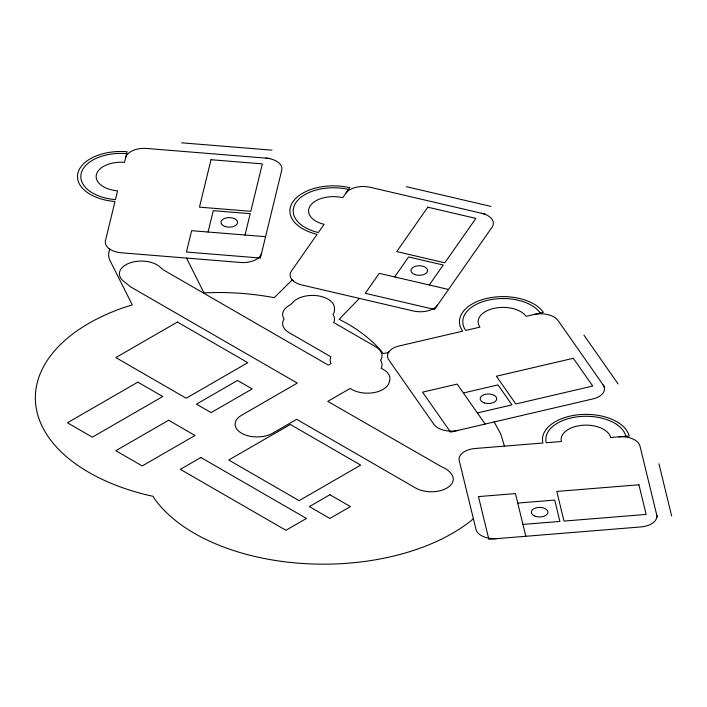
<?xml version="1.0" encoding="UTF-8"?>
<svg xmlns="http://www.w3.org/2000/svg" width="707" height="707" viewBox="0 0 707 707"><rect width="100%" height="100%" fill="white"/><g stroke="black" fill="none" stroke-linecap="round" stroke-linejoin="round"><path stroke-width="1.06" d="M208.07 232.02L213.267 210.677L250.225 213.682L245.029 235.024M389 351.741L388.55 352.519L383.256 353.571L380.428 350.036A182.486 105.361 0 0 0 346.872 323.364L339.157 319.246L359.448 298.407M394.656 276.923L408.637 256.941L443.245 265.019L429.264 285.001M473.381 518.726L471.048 520.741A182.486 105.361 0 0 1 301.96 563.444A182.486 105.361 0 0 1 154.815 499.133L152.977 496.261L148.002 495.2A182.486 105.361 0 0 1 35.916 406.127A182.486 105.361 0 0 1 122.488 308.031L132.271 304.867L110.133 260.795A37.33 21.555 0 0 1 109.47 250.331L109.974 249.218L109.037 248.608M463.394 392.968L498.002 384.9L511.983 404.872L477.375 412.95M517.736 503.084L554.703 500.079L559.891 521.421L522.933 524.417M181.619 142.823L271.974 150.158M269.95 158.456L146.738 148.461A18.665 10.773 0 0 0 125.66 157.634M265.567 236.686L191.641 230.685L186.445 252.028L260.37 258.028L281.731 170.29A18.665 10.773 0 0 0 265.841 158.121M406.366 186.683L490.967 206.417M485.523 214.186L370.168 187.284A18.665 10.773 0 0 0 345.873 193.232M448.494 289.481L379.279 273.335L365.289 293.317L434.513 309.463L491.992 227.318A18.665 10.773 0 0 0 481.679 213.293M292.972 280.688L292.247 279.884L274.228 297.665A182.486 105.361 0 0 0 217.836 292.504L203.952 292.822L186.498 258.082M583.955 335.145L618.139 383.989M604.679 387.127L558.07 320.527A18.665 10.773 0 0 0 533.776 314.571M485.143 424.05L457.173 384.087L422.565 392.164L450.536 432.127L592.811 398.934A18.665 10.773 0 0 0 603.124 384.908M494.202 421.938L500.856 434.222L504.427 446.126M658.951 463.819L671.65 515.977M657.271 517.144L639.959 446.011A18.665 10.773 0 0 0 618.881 436.838M525.814 536.277L515.43 493.592L478.462 496.597L488.855 539.273L640.816 526.945A18.665 10.773 0 0 0 656.697 514.776M625.863 436.272A40.228 23.225 0 0 0 580.42 416.503A40.228 23.225 0 0 0 546.184 442.741L561.385 441.504A24.886 14.37 0 0 1 582.559 425.278A24.886 14.37 0 0 1 610.662 437.509L629.15 436.007A43.551 25.143 0 0 0 579.961 414.611A43.551 25.143 0 0 0 542.896 443.006L475.131 448.503A18.665 10.773 0 0 0 459.25 460.672L475.988 529.437A18.665 10.773 0 0 0 497.065 538.61M540.316 313.042A40.228 23.225 0 0 0 487.945 300.21A40.228 23.225 0 0 0 465.71 330.443L479.938 327.129A24.886 14.37 0 0 1 493.689 308.429A24.886 14.37 0 0 1 526.088 316.365L543.391 312.326A43.551 25.143 0 0 0 486.699 298.434A43.551 25.143 0 0 0 462.634 331.168L399.181 345.962A18.665 10.773 0 0 0 388.877 359.996L433.93 424.377A18.665 10.773 0 0 0 458.224 430.333M348.507 189.458A40.228 23.225 0 0 0 296.145 202.29A40.228 23.225 0 0 0 318.371 232.532L324.115 224.313A24.886 14.37 0 0 1 310.364 205.613A24.886 14.37 0 0 1 342.762 197.677L349.753 187.682A43.551 25.143 0 0 0 293.06 201.575A43.551 25.143 0 0 0 317.125 234.309L291.496 270.94A18.665 10.773 0 0 0 301.809 284.965L413.321 310.974A18.665 10.773 0 0 0 437.615 305.026M126.641 153.596A40.228 23.225 0 0 0 81.208 173.365A40.228 23.225 0 0 0 115.444 199.604L117.583 190.828A24.886 14.37 0 0 1 96.399 174.602A24.886 14.37 0 0 1 124.503 162.371L127.101 151.705A43.551 25.143 0 0 0 77.92 173.1A43.551 25.143 0 0 0 114.985 201.495L105.458 240.619A18.665 10.773 0 0 0 121.348 252.788L240.451 262.456A18.665 10.773 0 0 0 261.528 253.283M211.013 159.72L199.462 207.142L250.808 211.305L262.35 163.883L211.013 159.72M389.681 380.446L389.159 382.407A21.979 12.691 0 0 1 373.72 392.65A21.979 12.691 0 0 1 351.079 388.974L350.265 388.39L327.774 401.382L441.955 466.974A21.979 12.691 0 0 1 449.175 471.516A52.689 30.419 0 0 1 451.552 474.176A21.979 12.691 0 0 1 443.563 489.633A21.979 12.691 0 0 1 415.751 488.069L296.684 419.331L272.637 433.214A21.979 12.691 0 0 1 241.555 433.214A21.979 12.691 0 0 1 241.555 415.265L297.276 383.097L130.698 286.927L123.115 280.829A21.979 12.691 0 0 1 129.116 263.225A21.979 12.691 0 0 1 159.623 266.689L163.299 269.853L328.357 365.148L330.956 363.645L330.558 362.718A21.979 12.691 0 0 1 330.558 357.76L330.956 356.832L289.066 332.644A21.979 12.691 0 0 1 283.569 319.979L284.117 319.096L283.569 318.212A21.979 12.691 0 0 1 289.066 305.548L291.947 303.524A21.979 12.691 0 0 1 316.232 295.606A21.979 12.691 0 0 1 334.42 307.81L334.499 309.657A21.979 12.691 0 0 1 333.651 313.457L333.015 314.527L333.554 315.41A21.979 12.691 0 0 1 334.084 321.57L333.677 322.507L375.576 346.695A21.979 12.691 0 0 1 381.064 359.35L380.516 360.243L381.064 361.127A21.979 12.691 0 0 1 381.594 367.287L381.188 368.223L383.494 369.549A21.979 12.691 0 0 1 389.681 380.446M427.806 207.186L396.733 251.586L444.8 262.801L475.873 218.392L427.806 207.186M177.413 322.038L115.824 357.592L186.206 398.227L247.795 362.673L177.413 322.038M137.821 382.142L67.43 422.777L92.361 437.165L162.743 396.53L137.821 382.142M168.611 420.241L115.824 450.713L142.213 465.948L195.008 435.477L168.611 420.241M237.525 380.446L196.466 404.157L211.137 412.614L252.187 388.912L237.525 380.446M200.868 457.491L180.338 469.342L285.92 530.294L306.449 518.443L200.868 457.491M290.312 424.474L228.732 460.027L299.114 500.662L360.703 465.109L290.312 424.474M329.904 494.732L309.374 506.592L329.904 518.443L350.433 506.592L329.904 494.732M573.315 358.29L496.411 376.23L515.827 403.98L592.731 386.04L573.315 358.29M638.925 484.781L556.789 491.445L564 521.086L646.145 514.422L638.925 484.781M535.084 516.19A8.298 4.79 0 0 0 547.916 512.451A8.298 4.79 0 0 0 535.906 507.909A8.298 4.79 0 0 0 535.084 516.19M484.242 402.866A8.298 4.79 0 0 0 496.747 398.783A8.298 4.79 0 0 0 484.375 394.577A8.298 4.79 0 0 0 484.242 402.866M414.488 274.44A8.298 4.79 0 0 0 427.523 270.958A8.298 4.79 0 0 0 415.778 266.185A8.298 4.79 0 0 0 414.488 274.44M224.826 226.417A8.298 4.79 0 0 0 237.552 222.572A8.298 4.79 0 0 0 225.418 218.136A8.298 4.79 0 0 0 224.826 226.417"/></g></svg>
